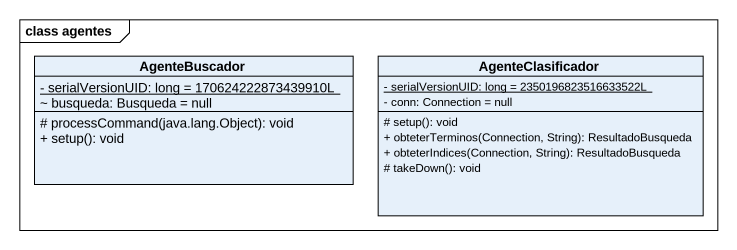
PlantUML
@startuml
mainframe class agentes
hide circle
hide empty members
skinparam classAttributeIconSize 0
class AgenteBuscador {
  {static} - serialVersionUID: long = 170624222873439910L
  ~ busqueda: Busqueda = null
  # processCommand(java.lang.Object): void
  + setup(): void
}
class AgenteClasificador {
  {static} - serialVersionUID: long = 2350196823516633522L
  - conn: Connection = null
  # setup(): void
  + obteterTerminos(Connection, String): ResultadoBusqueda
  + obteterIndices(Connection, String): ResultadoBusqueda
  # takeDown(): void
}
@enduml
